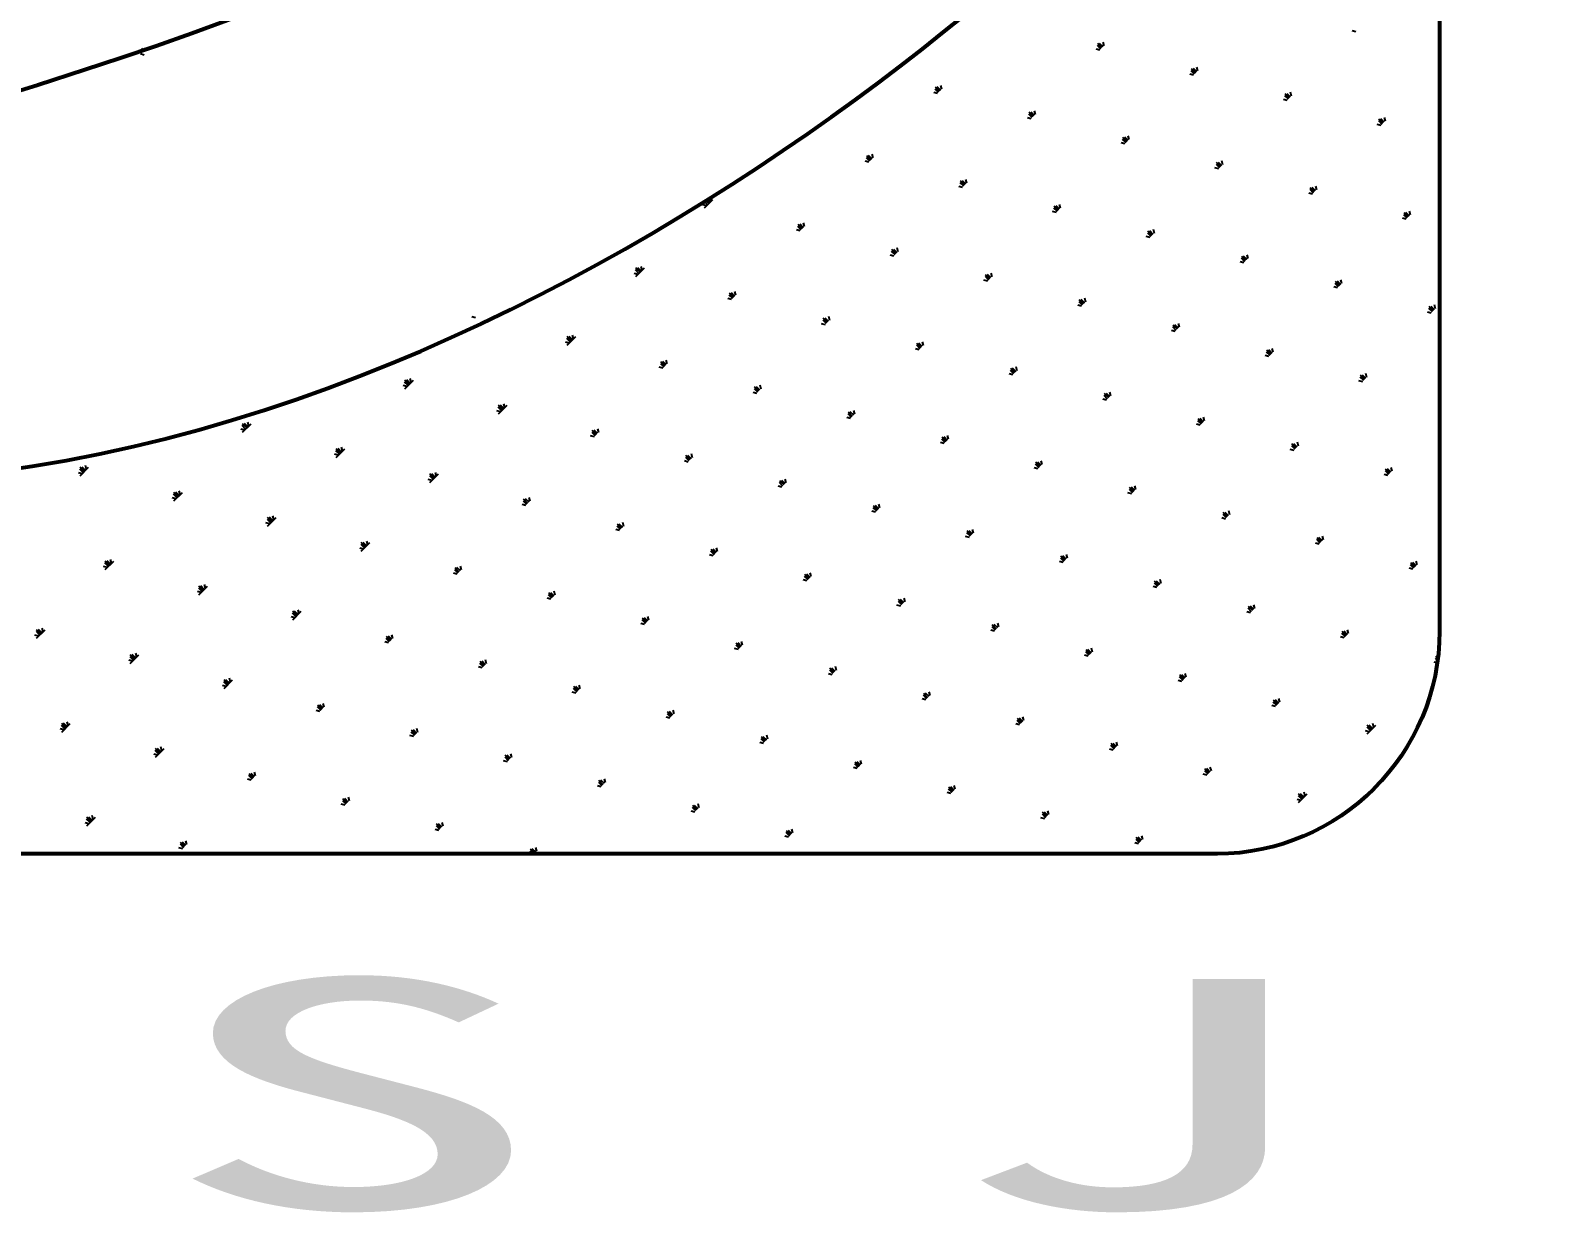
# Model space of a CAD drawing. Extents: x -3102990 to -851544, y -5293060 to -2540151.
# Drawn here: x -951732 to -950739, y -2634513 to -2633748 of the extents above; entities that cross this region are included whole.
import ezdxf

# ---------------------------------------------------------------- set-up
doc = ezdxf.new("R2010")
doc.units = 0
doc.header["$LTSCALE"] = 1000
doc.layers.get('0').update_dxf_attribs({"linetype": 'CONTINUOUS'})
doc.layers.add('PUB_TITLE', color=4, linetype='CONTINUOUS')
doc.styles.add('STYLE1', font='simhei.ttf', dxfattribs={"width": 0.8})

# ---------------------------------------------------------------- blocks, each defined once
blk = doc.blocks.new('A$C18BE6784')
at = {"layer": 'PUB_TITLE', "color": 4}
for p, q in [((86304.89, 39154.23), (86302.46, 39154.88)), ((85519.8, 39139.12), (85517.37, 39139.78)), ((85518.58, 39141.74), (85518.27, 39142.04)), ((85519.61, 39142.09), (85518.41, 39143.29)), ((85520.64, 39142.45), (85519.66, 39143.43)), ((86138.98, 39142.32), (86136.55, 39142.97)), ((86139.67, 39143.01), (86137.45, 39145.23)), ((86140.37, 39143.71), (86137.59, 39146.48)), ((86141.06, 39144.4), (86138.84, 39146.62)), ((86141.76, 39145.09), (86141.11, 39147.52)), ((86200.4, 39126.74), (86198.18, 39128.96)), ((86201.1, 39127.43), (86198.32, 39130.21)), ((86201.79, 39128.13), (86199.57, 39130.35)), ((86202.49, 39128.82), (86201.83, 39131.25)), ((86035.88, 39116.22), (86033.66, 39118.44)), ((86036.58, 39116.91), (86035.93, 39119.34)), ((86199.71, 39126.04), (86197.28, 39126.7)), ((86033.8, 39114.13), (86031.37, 39114.78)), ((86034.49, 39114.83), (86032.27, 39117.05)), ((86035.19, 39115.52), (86032.41, 39118.3)), ((86260.43, 39109.77), (86258, 39110.42)), ((86261.13, 39110.47), (86258.91, 39112.69)), ((86261.82, 39111.16), (86259.04, 39113.94)), ((86262.52, 39111.86), (86260.29, 39114.08)), ((86263.21, 39112.55), (86262.56, 39114.98)), ((86095.22, 39098.56), (86093, 39100.78)), ((86095.91, 39099.25), (86093.14, 39102.03)), ((86096.61, 39099.94), (86094.39, 39102.17)), ((86097.3, 39100.64), (86096.65, 39103.07)), ((86323.94, 39096.28), (86323.29, 39098.71)), ((86094.53, 39097.86), (86092.1, 39098.51)), ((86321.16, 39093.5), (86318.73, 39094.15)), ((86321.85, 39094.2), (86319.63, 39096.42)), ((86322.55, 39094.89), (86319.77, 39097.67)), ((86323.24, 39095.58), (86321.02, 39097.81)), ((86155.25, 39081.59), (86152.82, 39082.24)), ((86155.95, 39082.28), (86153.72, 39084.51)), ((86156.64, 39082.98), (86153.86, 39085.76)), ((86157.34, 39083.67), (86155.11, 39085.9)), ((86158.03, 39084.37), (86157.38, 39086.8)), ((85989.34, 39069.68), (85986.91, 39070.33)), ((85990.04, 39070.37), (85987.82, 39072.59)), ((85990.73, 39071.07), (85987.95, 39073.85)), ((85991.43, 39071.76), (85989.2, 39073.98)), ((85992.12, 39072.46), (85991.47, 39074.89)), ((86217.37, 39066.71), (86214.59, 39069.49)), ((86218.06, 39067.4), (86215.84, 39069.62)), ((86218.76, 39068.1), (86218.11, 39070.53)), ((86215.98, 39065.32), (86213.55, 39065.97)), ((86216.67, 39066.01), (86214.45, 39068.24)), ((86050.07, 39053.41), (86047.64, 39054.06)), ((86050.76, 39054.1), (86048.54, 39056.32)), ((86051.46, 39054.8), (86048.68, 39057.57)), ((86052.15, 39055.49), (86049.93, 39057.71)), ((86052.85, 39056.18), (86052.2, 39058.61)), ((86276.71, 39049.05), (86274.28, 39049.7)), ((86277.4, 39049.74), (86275.18, 39051.96)), ((86278.09, 39050.44), (86275.32, 39053.21)), ((86278.79, 39051.13), (86276.57, 39053.35)), ((86279.48, 39051.82), (86278.83, 39054.25)), ((85884.16, 39041.49), (85881.73, 39042.15)), ((85882.77, 39040.11), (85888.33, 39045.66)), ((85884.86, 39042.19), (85882.85, 39044.2)), ((85885.55, 39042.88), (85883.7, 39044.73)), ((85886.25, 39043.58), (85884.56, 39045.27)), ((85886.94, 39044.27), (85886.37, 39046.4)), ((86111.49, 39037.83), (86109.27, 39040.05)), ((86112.19, 39038.52), (86109.41, 39041.3)), ((86112.88, 39039.22), (86110.66, 39041.44)), ((86113.58, 39039.91), (86112.92, 39042.34)), ((85946.28, 39026.61), (85943.5, 39029.39)), ((85946.97, 39027.31), (85944.75, 39029.53)), ((85947.67, 39028), (85947.02, 39030.43)), ((86110.8, 39037.13), (86108.37, 39037.79)), ((86337.43, 39032.77), (86335, 39033.43)), ((86338.13, 39033.47), (86335.9, 39035.69)), ((86338.82, 39034.16), (86336.04, 39036.94)), ((86339.52, 39034.86), (86337.29, 39037.08)), ((86340.21, 39035.55), (86339.56, 39037.98)), ((85944.89, 39025.22), (85942.46, 39025.87)), ((85945.58, 39025.92), (85943.36, 39028.14)), ((86171.52, 39020.86), (86169.09, 39021.51)), ((86172.22, 39021.56), (86170, 39023.78)), ((86172.91, 39022.25), (86170.13, 39025.03)), ((86173.61, 39022.95), (86171.38, 39025.17)), ((86174.3, 39023.64), (86173.65, 39026.07)), ((86005.61, 39008.95), (86003.19, 39009.6)), ((86006.31, 39009.65), (86004.09, 39011.87)), ((86007, 39010.34), (86004.23, 39013.12)), ((86007.7, 39011.03), (86005.48, 39013.26)), ((86008.39, 39011.73), (86007.74, 39014.16)), ((86235.03, 39007.37), (86234.38, 39009.8)), ((85840.4, 38997.73), (85838.18, 38999.96)), ((85841.1, 38998.43), (85838.32, 39001.21)), ((85838.32, 38995.65), (85843.87, 39001.21)), ((85841.79, 38999.12), (85839.57, 39001.35)), ((85842.48, 38999.82), (85841.83, 39002.25)), ((86232.25, 39004.59), (86229.82, 39005.24)), ((86232.94, 39005.29), (86230.72, 39007.51)), ((86233.64, 39005.98), (86230.86, 39008.76)), ((86234.33, 39006.67), (86232.11, 39008.9)), ((85839.71, 38997.04), (85837.28, 38997.69)), ((86066.34, 38992.68), (86063.91, 38993.33)), ((86067.04, 38993.37), (86064.81, 38995.6)), ((86067.73, 38994.07), (86064.95, 38996.85)), ((86068.43, 38994.76), (86066.2, 38996.99)), ((86069.12, 38995.46), (86068.47, 38997.89)), ((86293.67, 38989.01), (86291.45, 38991.24)), ((86294.37, 38989.71), (86291.59, 38992.49)), ((86295.06, 38990.4), (86292.84, 38992.63)), ((86295.76, 38991.1), (86295.1, 38993.53)), ((85900.43, 38980.77), (85898, 38981.42)), ((85901.13, 38981.46), (85898.9, 38983.68)), ((85901.82, 38982.16), (85899.04, 38984.94)), ((85902.52, 38982.85), (85900.29, 38985.07)), ((85903.21, 38983.55), (85902.56, 38985.97)), ((86128.46, 38977.8), (86125.68, 38980.58)), ((86129.15, 38978.49), (86126.93, 38980.71)), ((86129.85, 38979.19), (86129.2, 38981.62)), ((86292.98, 38988.32), (86290.55, 38988.97)), ((85963.94, 38967.27), (85963.29, 38969.7)), ((86127.07, 38976.41), (86124.64, 38977.06)), ((86127.76, 38977.1), (86125.54, 38979.32)), ((86353.7, 38972.05), (86351.27, 38972.7)), ((86354.4, 38972.74), (86352.18, 38974.96)), ((86355.09, 38973.44), (86352.31, 38976.22)), ((86355.79, 38974.13), (86353.56, 38976.35)), ((86356.48, 38974.83), (86355.83, 38977.26)), ((85734.52, 38968.86), (85732.1, 38969.51)), ((85961.16, 38964.5), (85958.73, 38965.15)), ((85961.85, 38965.19), (85959.63, 38967.41)), ((85962.55, 38965.89), (85959.77, 38968.66)), ((85963.24, 38966.58), (85961.02, 38968.8)), ((86187.8, 38960.14), (86185.37, 38960.79)), ((86188.49, 38960.83), (86186.27, 38963.05)), ((86189.18, 38961.53), (86186.41, 38964.3)), ((86189.88, 38962.22), (86187.66, 38964.44)), ((86190.57, 38962.91), (86189.92, 38965.34)), ((85795.25, 38952.58), (85792.82, 38953.23)), ((85795.95, 38953.28), (85793.72, 38955.5)), ((85796.64, 38953.97), (85793.86, 38956.75)), ((85793.86, 38951.19), (85799.42, 38956.75)), ((85797.34, 38954.67), (85795.11, 38956.89)), ((85798.03, 38955.36), (85797.38, 38957.79)), ((86022.58, 38948.92), (86020.36, 38951.14)), ((86023.28, 38949.61), (86020.5, 38952.39)), ((86023.97, 38950.31), (86021.75, 38952.53)), ((86024.67, 38951), (86024.01, 38953.43)), ((85857.37, 38937.7), (85854.59, 38940.48)), ((85858.06, 38938.4), (85855.84, 38940.62)), ((85858.76, 38939.09), (85858.11, 38941.52)), ((86021.89, 38948.22), (86019.46, 38948.87)), ((86248.52, 38943.86), (86246.09, 38944.51)), ((86249.22, 38944.56), (86246.99, 38946.78)), ((86249.91, 38945.25), (86247.13, 38948.03)), ((86250.61, 38945.95), (86248.38, 38948.17)), ((86251.3, 38946.64), (86250.65, 38949.07)), ((85855.98, 38936.31), (85853.55, 38936.96)), ((85856.67, 38937.01), (85854.45, 38939.23)), ((86082.61, 38931.95), (86080.18, 38932.6)), ((86083.31, 38932.65), (86081.09, 38934.87)), ((86084, 38933.34), (86081.22, 38936.12)), ((86084.7, 38934.04), (86082.47, 38936.26)), ((86085.39, 38934.73), (86084.74, 38937.16)), ((86309.94, 38928.29), (86307.72, 38930.51)), ((86310.64, 38928.98), (86307.86, 38931.76)), ((86311.33, 38929.68), (86309.11, 38931.9)), ((86312.03, 38930.37), (86311.38, 38932.8)), ((85690.07, 38924.4), (85687.64, 38925.05)), ((85690.76, 38925.1), (85688.54, 38927.32)), ((85691.46, 38925.79), (85688.68, 38928.57)), ((85688.68, 38923.01), (85694.24, 38928.57)), ((85692.15, 38926.48), (85689.93, 38928.71)), ((85692.85, 38927.18), (85692.2, 38929.61)), ((85916.7, 38920.04), (85914.28, 38920.69)), ((85917.4, 38920.74), (85915.18, 38922.96)), ((85918.09, 38921.43), (85915.32, 38924.21)), ((85918.79, 38922.12), (85916.57, 38924.35)), ((85919.48, 38922.82), (85918.83, 38925.25)), ((86145.42, 38917.76), (86143.2, 38919.99)), ((86146.12, 38918.46), (86145.47, 38920.89)), ((86309.25, 38927.59), (86306.82, 38928.24)), ((85751.49, 38908.82), (85749.27, 38911.05)), ((85752.19, 38909.52), (85749.41, 38912.3)), ((85749.41, 38906.74), (85754.96, 38912.3)), ((85752.88, 38910.21), (85750.66, 38912.44)), ((85753.57, 38910.91), (85752.92, 38913.34)), ((86143.34, 38915.68), (86140.91, 38916.33)), ((86144.03, 38916.38), (86141.81, 38918.6)), ((86144.73, 38917.07), (86141.95, 38919.85)), ((85586.28, 38897.61), (85583.5, 38900.38)), ((85583.5, 38894.83), (85589.06, 38900.38)), ((85586.97, 38898.3), (85584.75, 38900.52)), ((85587.67, 38899), (85587.02, 38901.42)), ((85750.8, 38908.13), (85748.37, 38908.78)), ((85977.43, 38903.77), (85975, 38904.42)), ((85978.13, 38904.46), (85975.9, 38906.69)), ((85978.82, 38905.16), (85976.04, 38907.94)), ((85979.52, 38905.85), (85977.29, 38908.08)), ((85980.21, 38906.55), (85979.56, 38908.98)), ((86204.07, 38899.41), (86201.64, 38900.06)), ((86204.76, 38900.1), (86202.54, 38902.33)), ((86205.46, 38900.8), (86202.68, 38903.58)), ((86206.15, 38901.49), (86203.93, 38903.72)), ((86206.85, 38902.19), (86206.19, 38904.62)), ((85584.89, 38896.22), (85582.46, 38896.87)), ((85585.58, 38896.91), (85583.36, 38899.13)), ((85811.52, 38891.86), (85809.09, 38892.51)), ((85812.22, 38892.55), (85809.99, 38894.77)), ((85812.91, 38893.25), (85810.13, 38896.03)), ((85813.61, 38893.94), (85811.38, 38896.16)), ((85814.3, 38894.64), (85813.65, 38897.06)), ((86038.85, 38888.19), (86036.63, 38890.41)), ((86039.55, 38888.89), (86036.77, 38891.67)), ((86040.24, 38889.58), (86038.02, 38891.8)), ((86040.94, 38890.28), (86040.29, 38892.7)), ((85645.61, 38879.95), (85643.19, 38880.6)), ((85646.31, 38880.64), (85644.09, 38882.86)), ((85647, 38881.33), (85644.23, 38884.11)), ((85644.23, 38878.56), (85649.78, 38884.11)), ((85647.7, 38882.03), (85645.48, 38884.25)), ((85648.39, 38882.72), (85647.74, 38885.15)), ((85875.03, 38878.36), (85874.38, 38880.79)), ((86038.16, 38887.5), (86035.73, 38888.15)), ((86264.79, 38883.14), (86262.36, 38883.79)), ((86265.49, 38883.83), (86263.27, 38886.05)), ((86266.18, 38884.53), (86263.4, 38887.31)), ((86266.88, 38885.22), (86264.65, 38887.44)), ((86267.57, 38885.92), (86266.92, 38888.34)), ((85480.4, 38868.73), (85478.18, 38870.95)), ((85481.1, 38869.42), (85478.32, 38872.2)), ((85478.32, 38866.64), (85483.87, 38872.2)), ((85481.79, 38870.12), (85479.57, 38872.34)), ((85482.48, 38870.81), (85481.83, 38873.24)), ((85872.25, 38875.59), (85869.82, 38876.24)), ((85872.94, 38876.28), (85870.72, 38878.5)), ((85873.64, 38876.97), (85870.86, 38879.75)), ((85874.33, 38877.67), (85872.11, 38879.89)), ((86098.89, 38871.23), (86096.46, 38871.88)), ((86099.58, 38871.92), (86097.36, 38874.14)), ((86100.27, 38872.61), (86097.5, 38875.39)), ((86100.97, 38873.31), (86098.75, 38875.53)), ((86101.66, 38874), (86101.01, 38876.43)), ((86326.91, 38868.25), (86324.13, 38871.03)), ((86327.6, 38868.95), (86325.38, 38871.17)), ((86328.3, 38869.64), (86327.65, 38872.07)), ((85479.71, 38868.03), (85477.28, 38868.68)), ((85706.34, 38863.67), (85703.91, 38864.32)), ((85707.04, 38864.37), (85704.81, 38866.59)), ((85707.73, 38865.06), (85704.95, 38867.84)), ((85704.95, 38862.28), (85710.51, 38867.84)), ((85708.42, 38865.76), (85706.2, 38867.98)), ((85709.12, 38866.45), (85708.47, 38868.88)), ((85933.67, 38860.01), (85931.45, 38862.23)), ((85934.37, 38860.7), (85931.59, 38863.48)), ((85935.06, 38861.4), (85932.84, 38863.62)), ((85935.75, 38862.09), (85935.1, 38864.52)), ((86325.52, 38866.87), (86323.09, 38867.52)), ((86326.21, 38867.56), (86323.99, 38869.78)), ((85540.43, 38851.76), (85538, 38852.41)), ((85541.13, 38852.46), (85538.9, 38854.68)), ((85541.82, 38853.15), (85539.04, 38855.93)), ((85539.04, 38850.37), (85544.6, 38855.93)), ((85542.52, 38853.85), (85540.29, 38856.07)), ((85543.21, 38854.54), (85542.56, 38856.97)), ((85768.46, 38848.79), (85765.68, 38851.57)), ((85769.15, 38849.49), (85766.93, 38851.71)), ((85769.85, 38850.18), (85769.2, 38852.61)), ((85932.98, 38859.31), (85930.55, 38859.96)), ((86159.61, 38854.95), (86157.18, 38855.6)), ((86160.31, 38855.65), (86158.08, 38857.87)), ((86161, 38856.34), (86158.22, 38859.12)), ((86161.7, 38857.04), (86159.47, 38859.26)), ((86162.39, 38857.73), (86161.74, 38860.16)), ((85603.94, 38838.27), (85603.29, 38840.7)), ((85767.07, 38847.4), (85764.64, 38848.05)), ((85767.76, 38848.1), (85765.54, 38850.32)), ((85993.7, 38843.04), (85991.27, 38843.69)), ((85994.4, 38843.74), (85992.18, 38845.96)), ((85995.09, 38844.43), (85992.31, 38847.21)), ((85995.79, 38845.13), (85993.56, 38847.35)), ((85996.48, 38845.82), (85995.83, 38848.25)), ((86221.03, 38839.38), (86218.81, 38841.6)), ((86221.73, 38840.07), (86218.95, 38842.85)), ((86222.42, 38840.77), (86220.2, 38842.99)), ((86223.12, 38841.46), (86222.47, 38843.89)), ((85601.16, 38835.49), (85598.73, 38836.14)), ((85601.85, 38836.19), (85599.63, 38838.41)), ((85602.55, 38836.88), (85599.77, 38839.66)), ((85599.77, 38834.1), (85605.33, 38839.66)), ((85603.24, 38837.57), (85601.02, 38839.8)), ((85827.79, 38831.13), (85825.37, 38831.78)), ((85828.49, 38831.83), (85826.27, 38834.05)), ((85829.18, 38832.52), (85826.41, 38835.3)), ((85829.88, 38833.21), (85827.66, 38835.44)), ((85830.57, 38833.91), (85829.92, 38836.34)), ((86055.82, 38828.16), (86053.04, 38830.94)), ((86056.51, 38828.85), (86054.29, 38831.08)), ((86057.21, 38829.55), (86056.56, 38831.98)), ((86220.34, 38838.68), (86217.91, 38839.33)), ((85662.58, 38819.91), (85660.36, 38822.14)), ((85663.28, 38820.61), (85660.5, 38823.39)), ((85660.5, 38817.83), (85666.05, 38823.39)), ((85663.97, 38821.3), (85661.75, 38823.53)), ((85664.66, 38822), (85664.01, 38824.43)), ((86054.43, 38826.77), (86052, 38827.42)), ((86055.12, 38827.47), (86052.9, 38829.69)), ((86281.07, 38822.41), (86278.64, 38823.06)), ((86281.76, 38823.11), (86279.54, 38825.33)), ((86282.45, 38823.8), (86279.68, 38826.58)), ((86283.15, 38824.49), (86280.93, 38826.72)), ((86283.84, 38825.19), (86283.19, 38827.62)), ((85497.37, 38808.7), (85494.59, 38811.47)), ((85494.59, 38805.92), (85500.15, 38811.47)), ((85498.06, 38809.39), (85495.84, 38811.61)), ((85498.76, 38810.09), (85498.11, 38812.51)), ((85661.89, 38819.22), (85659.46, 38819.87)), ((85888.52, 38814.86), (85886.09, 38815.51)), ((85889.22, 38815.55), (85886.99, 38817.78)), ((85889.91, 38816.25), (85887.13, 38819.03)), ((85890.61, 38816.94), (85888.38, 38819.17)), ((85891.3, 38817.64), (85890.65, 38820.07)), ((86115.16, 38810.5), (86112.73, 38811.15)), ((86115.85, 38811.19), (86113.63, 38813.42)), ((86116.55, 38811.89), (86113.77, 38814.67)), ((86117.24, 38812.58), (86115.02, 38814.81)), ((86117.94, 38813.28), (86117.28, 38815.71)), ((86344.57, 38808.92), (86343.92, 38811.35)), ((85495.98, 38807.31), (85493.55, 38807.96)), ((85496.67, 38808), (85494.45, 38810.22)), ((85722.61, 38802.95), (85720.18, 38803.6)), ((85723.31, 38803.64), (85721.08, 38805.86)), ((85724, 38804.34), (85721.22, 38807.11)), ((85724.7, 38805.03), (85722.47, 38807.25)), ((85725.39, 38805.73), (85724.74, 38808.15)), ((85949.94, 38799.28), (85947.72, 38801.5)), ((85950.64, 38799.98), (85947.86, 38802.75)), ((85951.33, 38800.67), (85949.11, 38802.89)), ((85952.03, 38801.37), (85951.38, 38803.79)), ((86341.79, 38806.14), (86339.36, 38806.79)), ((86342.49, 38806.83), (86340.26, 38809.06)), ((86343.18, 38807.53), (86340.4, 38810.31)), ((86343.88, 38808.22), (86341.65, 38810.45)), ((85556.7, 38791.04), (85554.28, 38791.69)), ((85557.4, 38791.73), (85555.18, 38793.95)), ((85558.09, 38792.42), (85555.31, 38795.2)), ((85555.31, 38789.65), (85560.87, 38795.2)), ((85558.79, 38793.12), (85556.57, 38795.34)), ((85559.48, 38793.81), (85558.83, 38796.24)), ((85785.42, 38788.76), (85783.2, 38790.98)), ((85786.12, 38789.45), (85785.47, 38791.88)), ((85949.25, 38798.59), (85946.82, 38799.24)), ((86175.88, 38794.23), (86173.45, 38794.88)), ((86176.58, 38794.92), (86174.36, 38797.14)), ((86177.27, 38795.62), (86174.49, 38798.39)), ((86177.97, 38796.31), (86175.74, 38798.53)), ((86178.66, 38797.01), (86178.01, 38799.43)), ((85783.34, 38786.68), (85780.91, 38787.33)), ((85784.03, 38787.37), (85781.81, 38789.59)), ((85784.73, 38788.06), (85781.95, 38790.84)), ((86009.97, 38782.32), (86007.55, 38782.97)), ((86010.67, 38783.01), (86008.45, 38785.23)), ((86011.36, 38783.7), (86008.59, 38786.48)), ((86012.06, 38784.4), (86009.84, 38786.62)), ((86012.75, 38785.09), (86012.1, 38787.52)), ((86238, 38779.34), (86235.22, 38782.12)), ((86238.69, 38780.04), (86236.47, 38782.26)), ((86239.39, 38780.73), (86238.74, 38783.16)), ((85617.43, 38774.76), (85615, 38775.41)), ((85618.13, 38775.46), (85615.9, 38777.68)), ((85618.82, 38776.15), (85616.04, 38778.93)), ((85616.04, 38773.37), (85621.6, 38778.93)), ((85619.51, 38776.85), (85617.29, 38779.07)), ((85620.21, 38777.54), (85619.56, 38779.97)), ((85844.07, 38770.4), (85841.64, 38771.05)), ((85844.76, 38771.1), (85842.54, 38773.32)), ((85845.46, 38771.79), (85842.68, 38774.57)), ((85846.15, 38772.49), (85843.93, 38774.71)), ((85846.84, 38773.18), (85846.19, 38775.61)), ((86073.48, 38768.82), (86072.83, 38771.25)), ((86236.61, 38777.96), (86234.18, 38778.61)), ((86237.3, 38778.65), (86235.08, 38780.87)), ((85451.52, 38762.85), (85449.09, 38763.5)), ((85452.22, 38763.55), (85449.99, 38765.77)), ((85452.91, 38764.24), (85450.13, 38767.02)), ((85450.13, 38761.46), (85455.69, 38767.02)), ((85453.61, 38764.94), (85451.38, 38767.16)), ((85454.3, 38765.63), (85453.65, 38768.06)), ((85678.85, 38759.19), (85676.63, 38761.41)), ((85679.55, 38759.88), (85676.77, 38762.66)), ((85680.24, 38760.58), (85678.02, 38762.8)), ((85680.94, 38761.27), (85680.29, 38763.7)), ((86070.7, 38766.04), (86068.27, 38766.69)), ((86071.4, 38766.74), (86069.17, 38768.96)), ((86072.09, 38767.43), (86069.31, 38770.21)), ((86072.79, 38768.13), (86070.56, 38770.35)), ((86297.34, 38761.68), (86294.91, 38762.33)), ((86298.03, 38762.38), (86295.81, 38764.6)), ((86298.73, 38763.07), (86295.95, 38765.85)), ((86299.42, 38763.77), (86297.2, 38765.99)), ((86300.12, 38764.46), (86299.46, 38766.89)), ((85515.03, 38749.36), (85514.38, 38751.79)), ((85678.16, 38758.49), (85675.73, 38759.14)), ((85904.79, 38754.13), (85902.36, 38754.78)), ((85905.49, 38754.83), (85903.26, 38757.05)), ((85906.18, 38755.52), (85903.4, 38758.3)), ((85906.88, 38756.22), (85904.65, 38758.44)), ((85907.57, 38756.91), (85906.92, 38759.34)), ((86132.12, 38750.47), (86129.9, 38752.69)), ((86132.82, 38751.16), (86130.04, 38753.94)), ((86133.51, 38751.86), (86131.29, 38754.08)), ((86134.21, 38752.55), (86133.56, 38754.98)), ((85512.25, 38746.58), (85509.82, 38747.23)), ((85512.94, 38747.28), (85510.72, 38749.5)), ((85513.64, 38747.97), (85510.86, 38750.75)), ((85510.86, 38745.19), (85516.42, 38750.75)), ((85514.33, 38748.66), (85512.11, 38750.89)), ((85738.88, 38742.22), (85736.46, 38742.87)), ((85739.58, 38742.92), (85737.36, 38745.14)), ((85740.27, 38743.61), (85737.5, 38746.39)), ((85740.97, 38744.3), (85738.75, 38746.53)), ((85741.66, 38745), (85741.01, 38747.43)), ((85966.91, 38739.25), (85964.13, 38742.03)), ((85967.6, 38739.94), (85965.38, 38742.17)), ((85968.3, 38740.64), (85967.65, 38743.07)), ((86131.43, 38749.77), (86129, 38750.42)), ((86357.61, 38745.53), (86355.63, 38746.06)), ((86357.82, 38747.05), (86356.54, 38748.33)), ((86357.98, 38748.28), (86356.67, 38749.58)), ((86356.67, 38744.02), (86357.51, 38744.86)), ((86358.12, 38749.52), (86357.92, 38749.72)), ((85573.67, 38731), (85571.45, 38733.23)), ((85574.37, 38731.7), (85571.59, 38734.48)), ((85571.59, 38728.92), (85577.14, 38734.48)), ((85575.06, 38732.39), (85572.84, 38734.62)), ((85575.75, 38733.09), (85575.1, 38735.52)), ((85965.52, 38737.86), (85963.09, 38738.51)), ((85966.21, 38738.56), (85963.99, 38740.78)), ((86192.16, 38733.5), (86189.73, 38734.15)), ((86192.85, 38734.2), (86190.63, 38736.42)), ((86193.54, 38734.89), (86190.77, 38737.67)), ((86194.24, 38735.58), (86192.02, 38737.81)), ((86194.93, 38736.28), (86194.28, 38738.71)), ((85572.98, 38730.31), (85570.55, 38730.96)), ((85799.61, 38725.95), (85797.18, 38726.6)), ((85800.31, 38726.64), (85798.08, 38728.87)), ((85801, 38727.34), (85798.22, 38730.12)), ((85801.7, 38728.03), (85799.47, 38730.26)), ((85802.39, 38728.73), (85801.74, 38731.16)), ((86026.25, 38721.59), (86023.82, 38722.24)), ((86026.94, 38722.28), (86024.72, 38724.51)), ((86027.64, 38722.98), (86024.86, 38725.76)), ((86028.33, 38723.67), (86026.11, 38725.9)), ((86029.02, 38724.37), (86028.37, 38726.8)), ((86254.97, 38719.31), (86252.74, 38721.54)), ((86255.66, 38720.01), (86255.01, 38722.44)), ((85633.7, 38714.04), (85631.27, 38714.69)), ((85634.4, 38714.73), (85632.17, 38716.95)), ((85635.09, 38715.43), (85632.31, 38718.2)), ((85635.79, 38716.12), (85633.56, 38718.34)), ((85636.48, 38716.82), (85635.83, 38719.24)), ((85861.03, 38710.37), (85858.81, 38712.59)), ((85861.73, 38711.07), (85858.95, 38713.84)), ((85862.42, 38711.76), (85860.2, 38713.98)), ((85863.12, 38712.46), (85862.47, 38714.88)), ((86252.88, 38717.23), (86250.45, 38717.88)), ((86253.58, 38717.92), (86251.35, 38720.15)), ((86254.27, 38718.62), (86251.49, 38721.4)), ((85467.79, 38702.13), (85465.37, 38702.78)), ((85468.49, 38702.82), (85466.27, 38705.04)), ((85469.18, 38703.51), (85466.4, 38706.29)), ((85466.4, 38700.74), (85471.96, 38706.29)), ((85469.88, 38704.21), (85467.66, 38706.43)), ((85470.57, 38704.9), (85469.92, 38707.33)), ((85695.82, 38699.15), (85693.04, 38701.93)), ((85696.51, 38699.85), (85694.29, 38702.07)), ((85697.21, 38700.54), (85696.56, 38702.97)), ((85860.34, 38709.68), (85857.91, 38710.33)), ((86086.97, 38705.32), (86084.54, 38705.97)), ((86087.67, 38706.01), (86085.45, 38708.23)), ((86088.36, 38706.71), (86085.58, 38709.48)), ((86089.06, 38707.4), (86086.83, 38709.62)), ((86089.75, 38708.1), (86089.1, 38710.52)), ((86313.61, 38700.96), (86311.18, 38701.61)), ((86314.3, 38701.65), (86312.08, 38703.87)), ((86315, 38702.35), (86312.22, 38705.12)), ((86312.22, 38699.57), (86317.78, 38705.12)), ((86315.69, 38703.04), (86313.47, 38705.26)), ((86316.39, 38703.74), (86315.74, 38706.16)), ((85694.43, 38697.77), (85692, 38698.42)), ((85695.12, 38698.46), (85692.9, 38700.68)), ((85921.06, 38693.41), (85918.64, 38694.06)), ((85921.76, 38694.1), (85919.54, 38696.32)), ((85922.45, 38694.79), (85919.68, 38697.57)), ((85923.15, 38695.49), (85920.93, 38697.71)), ((85923.84, 38696.18), (85923.19, 38698.61)), ((86148.39, 38689.74), (86146.17, 38691.96)), ((86149.09, 38690.43), (86146.31, 38693.21)), ((86149.78, 38691.13), (86147.56, 38693.35)), ((86150.48, 38691.82), (86149.83, 38694.25)), ((85528.52, 38685.85), (85526.09, 38686.5)), ((85529.22, 38686.55), (85526.99, 38688.77)), ((85529.91, 38687.24), (85527.13, 38690.02)), ((85527.13, 38684.46), (85532.69, 38690.02)), ((85530.6, 38687.94), (85528.38, 38690.16)), ((85531.3, 38688.63), (85530.65, 38691.06)), ((85755.16, 38681.49), (85752.73, 38682.14)), ((85755.85, 38682.19), (85753.63, 38684.41)), ((85756.55, 38682.88), (85753.77, 38685.66)), ((85757.24, 38683.58), (85755.02, 38685.8)), ((85757.93, 38684.27), (85757.28, 38686.7)), ((85984.57, 38679.91), (85983.92, 38682.34)), ((86147.7, 38689.05), (86145.27, 38689.7)), ((85589.94, 38670.28), (85587.72, 38672.5)), ((85590.64, 38670.97), (85587.86, 38673.75)), ((85591.33, 38671.67), (85589.11, 38673.89)), ((85592.03, 38672.36), (85591.38, 38674.79)), ((85981.79, 38677.13), (85979.36, 38677.78)), ((85982.49, 38677.83), (85980.26, 38680.05)), ((85983.18, 38678.52), (85980.4, 38681.3)), ((85983.88, 38679.22), (85981.65, 38681.44)), ((86208.43, 38672.77), (86206, 38673.42)), ((86209.12, 38673.47), (86206.9, 38675.69)), ((86209.82, 38674.16), (86207.04, 38676.94)), ((86210.51, 38674.86), (86208.29, 38677.08)), ((86211.21, 38675.55), (86210.55, 38677.98)), ((85589.25, 38669.58), (85586.82, 38670.23)), ((85815.88, 38665.22), (85813.45, 38665.87)), ((85816.58, 38665.92), (85814.35, 38668.14)), ((85817.27, 38666.61), (85814.49, 38669.39)), ((85817.97, 38667.31), (85815.74, 38669.53)), ((85818.66, 38668), (85818.01, 38670.43)), ((86043.21, 38661.56), (86040.99, 38663.78)), ((86043.91, 38662.25), (86041.13, 38665.03)), ((86044.6, 38662.95), (86042.38, 38665.17)), ((86045.3, 38663.64), (86044.65, 38666.07)), ((85649.97, 38653.31), (85647.55, 38653.96)), ((85650.67, 38654), (85648.45, 38656.23)), ((85651.36, 38654.7), (85648.59, 38657.48)), ((85652.06, 38655.39), (85649.84, 38657.62)), ((85652.75, 38656.09), (85652.1, 38658.52)), ((85878, 38650.34), (85875.22, 38653.12)), ((85878.69, 38651.03), (85876.47, 38653.26)), ((85879.39, 38651.73), (85878.74, 38654.16)), ((86042.52, 38660.86), (86040.09, 38661.51)), ((86269.15, 38656.5), (86266.72, 38657.15)), ((86269.85, 38657.2), (86267.63, 38659.42)), ((86270.54, 38657.89), (86267.76, 38660.67)), ((86267.76, 38655.11), (86273.32, 38660.67)), ((86271.24, 38658.59), (86269.01, 38660.81)), ((86271.93, 38659.28), (86271.28, 38661.71)), ((85484.07, 38641.4), (85481.64, 38642.05)), ((85484.76, 38642.09), (85482.54, 38644.32)), ((85485.45, 38642.79), (85482.68, 38645.57)), ((85482.68, 38640.01), (85488.23, 38645.57)), ((85486.15, 38643.48), (85483.93, 38645.71)), ((85486.84, 38644.18), (85486.19, 38646.61)), ((85713.48, 38639.82), (85712.83, 38642.25)), ((85876.61, 38648.95), (85874.18, 38649.6)), ((85877.3, 38649.64), (85875.08, 38651.87)), ((86103.24, 38644.59), (86100.82, 38645.24)), ((86103.94, 38645.28), (86101.72, 38647.51)), ((86104.63, 38645.98), (86101.86, 38648.76)), ((86105.33, 38646.67), (86103.11, 38648.9)), ((86106.02, 38647.37), (86105.37, 38649.8)), ((85710.7, 38637.04), (85708.27, 38637.69)), ((85711.4, 38637.73), (85709.17, 38639.96)), ((85712.09, 38638.43), (85709.31, 38641.21)), ((85712.78, 38639.12), (85710.56, 38641.35)), ((85937.34, 38632.68), (85934.91, 38633.33)), ((85938.03, 38633.37), (85935.81, 38635.6)), ((85938.73, 38634.07), (85935.95, 38636.85)), ((85939.42, 38634.76), (85937.2, 38636.99)), ((85940.11, 38635.46), (85939.46, 38637.89)), ((86165.36, 38629.71), (86162.58, 38632.49)), ((86166.06, 38630.4), (86163.83, 38632.63)), ((86166.75, 38631.1), (86166.1, 38633.53)), ((85544.79, 38625.13), (85542.36, 38625.78)), ((85545.49, 38625.82), (85543.26, 38628.04)), ((85546.18, 38626.52), (85543.4, 38629.29)), ((85546.88, 38627.21), (85544.65, 38629.43)), ((85547.57, 38627.91), (85546.92, 38630.33)), ((85771.73, 38621.85), (85769.9, 38623.68)), ((85772.82, 38622.16), (85770.04, 38624.93)), ((85773.51, 38622.85), (85771.29, 38625.07)), ((85774.21, 38623.55), (85773.56, 38625.97)), ((86163.97, 38628.32), (86161.54, 38628.97)), ((86164.67, 38629.01), (86162.44, 38631.24))]:
    blk.add_line(p, q, dxfattribs=at)
at = {"layer": 'PUB_TITLE', "color": 4, "lineweight": 53}
for points, knots in [([(85172.54, 39333.52), (85172.54, 39333.52), (84815.79, 38910.91), (85481.4, 39129.45), (85976.83, 39287.25), (86417.27, 39665.94), (86438.63, 39775.79), (86438.63, 39775.79), (86380.26, 39548.02), (86242.75, 39361.45), (86228.17, 39315.1), (85819.43, 38874.62), (85335.33, 38862.61), (85040.6, 38848.44), (84805.61, 39058.41), (85172.54, 39333.52)], [0, 0, 0, 0, 1, 1, 1, 2, 2, 2, 3, 3, 3, 4, 4, 4, 5, 5, 5, 5]), ([(86359.07, 39561.25), (86359.07, 39166.06), (86359.07, 38766.06), (86359.07, 38766.06), (86359.07, 38686.75), (86294.18, 38621.85), (86214.88, 38621.85), (86214.88, 38621.85), (84652.77, 38621.85), (84652.77, 38621.85), (84573.45, 38621.85), (84508.57, 38686.75), (84508.57, 38766.06), (84508.57, 38766.06), (84508.57, 39127.78), (84508.57, 39503.1)], [2.493971, 2.493971, 2.493971, 2.493971, 3, 3, 3, 4, 4, 4, 5, 5, 5, 6, 6, 6, 6.481204, 6.481204, 6.481204, 6.481204])]:
    blk.add_open_spline(points, degree=3, knots=knots, dxfattribs=at)
at = {"layer": 'PUB_TITLE', "color": 4, "style": 'STYLE1', "width": 2.5}
blk.add_text('F Z S J', height=148.684, dxfattribs=at).set_placement((84516.47, 38392.16))

msp = doc.modelspace()

# ---------------------------------------------------------------- block references
at = {"ltscale": 1.5}
msp.add_blockref('A$C18BE6784', (-1037177.98, -2672902.4), dxfattribs=at)

doc.saveas('drawing.dxf')
